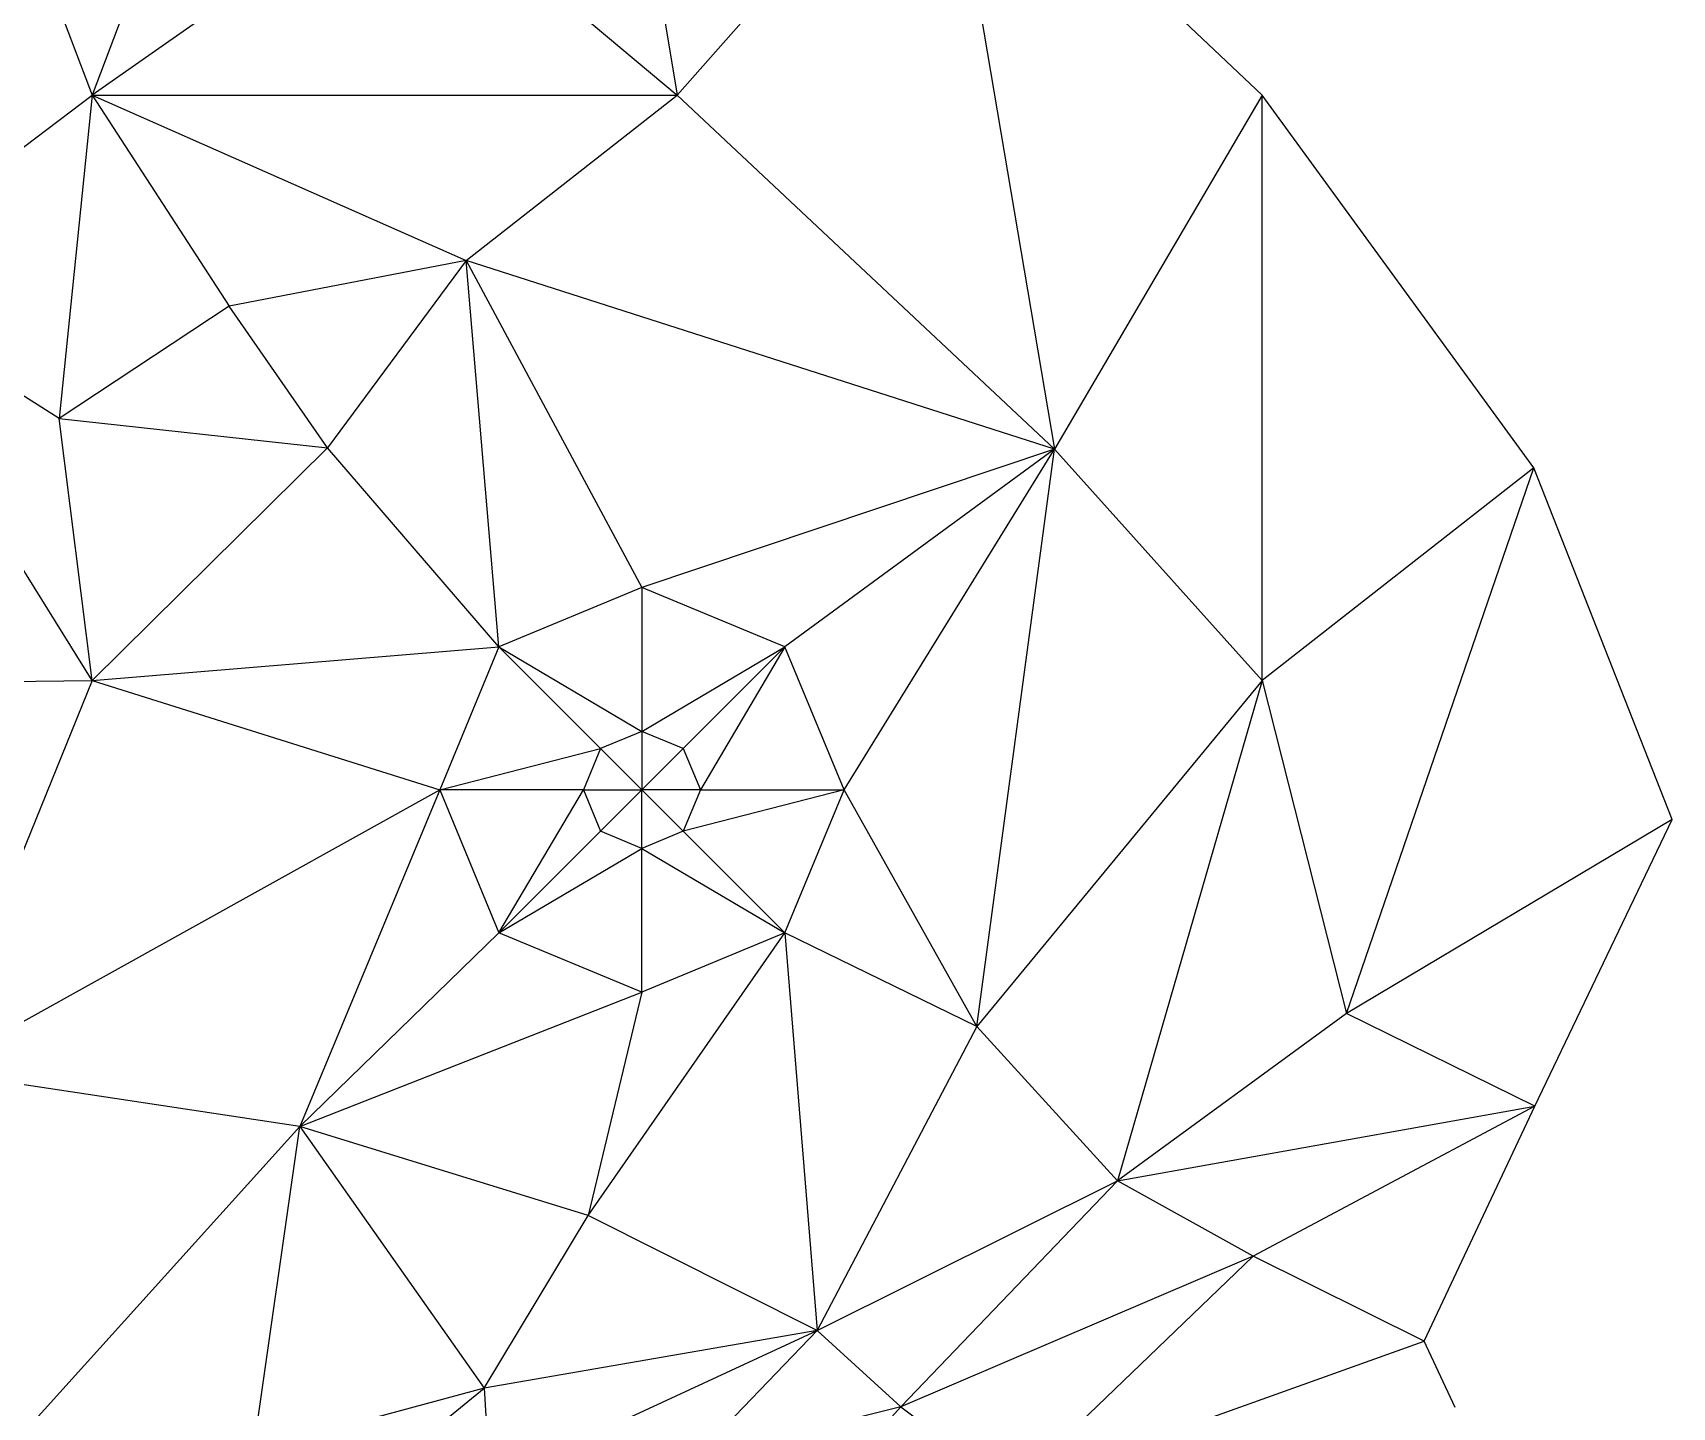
# Model space of a CAD drawing. Header units: inches. Extents: x 2000000 to 2613718, y 1000000 to 1269741.
# Drawn here: x 2613151 to 2613711, y 1267725 to 1268195 of the extents above; entities that cross this region are included whole.
import ezdxf

# ---------------------------------------------------------------- set-up
doc = ezdxf.new("R2010")
doc.units = ezdxf.units.IN
doc.header["$MEASUREMENT"] = 0

msp = doc.modelspace()

# ---------------------------------------------------------------- linework, layer by layer
for points in [[(2613242.16, 1268361.07, 249.5), (2613171.12, 1268173.29, 248.24)], [(2613242.16, 1268361.07, 249.5), (2613171.12, 1268173.29, 248.24)], [(2613339.92, 1268361.07, 249.9), (2613371.12, 1268173.29, 249.18)], [(2613339.92, 1268361.07, 249.9), (2613371.12, 1268173.29, 249.18)], [(2613113.06, 1268325.54, 248.77), (2613171.12, 1268173.29, 248.24)], [(2613113.06, 1268325.54, 248.77), (2613171.12, 1268173.29, 248.24)], [(2613371.12, 1268173.29, 249.18), (2613462.13, 1268276.22, 250.05)], [(2613371.12, 1268173.29, 249.18), (2613462.13, 1268276.22, 250.05)], [(2613571.12, 1268173.29, 249.98), (2613462.13, 1268276.22, 250.05)], [(2613462.13, 1268276.22, 250.05), (2613500.08, 1268052.35, 248.91)], [(2613571.12, 1268173.29, 249.98), (2613462.13, 1268276.22, 250.05)], [(2613462.13, 1268276.22, 250.05), (2613500.08, 1268052.35, 248.91)], [(2613280.01, 1268249.66, 249.19), (2613171.12, 1268173.29, 248.24)], [(2613280.01, 1268249.66, 249.19), (2613171.12, 1268173.29, 248.24)], [(2613280.01, 1268249.66, 249.19), (2613371.12, 1268173.29, 249.18)], [(2613280.01, 1268249.66, 249.19), (2613371.12, 1268173.29, 249.18)], [(2613086.49, 1268109.27, 247.5), (2613171.12, 1268173.29, 248.24)], [(2613086.49, 1268109.27, 247.5), (2613171.12, 1268173.29, 248.24)], [(2613171.12, 1268173.29, 248.24), (2613159.78, 1268062.84, 247.51)], [(2613171.12, 1268173.29, 248.24), (2613159.78, 1268062.84, 247.51)], [(2613171.12, 1268173.29, 248.24), (2613371.12, 1268173.29, 249.18)], [(2613171.12, 1268173.29, 248.24), (2613298.98, 1268116.86, 248.5)], [(2613171.12, 1268173.29, 248.24), (2613217.98, 1268101.26, 247.99)], [(2613171.12, 1268173.29, 248.24), (2613371.12, 1268173.29, 249.18)], [(2613171.12, 1268173.29, 248.24), (2613298.98, 1268116.86, 248.5)], [(2613171.12, 1268173.29, 248.24), (2613217.98, 1268101.26, 247.99)], [(2613298.98, 1268116.86, 248.5), (2613371.12, 1268173.29, 249.18)], [(2613298.98, 1268116.86, 248.5), (2613371.12, 1268173.29, 249.18)], [(2613371.12, 1268173.29, 249.18), (2613500.08, 1268052.35, 248.91)], [(2613371.12, 1268173.29, 249.18), (2613500.08, 1268052.35, 248.91)], [(2613571.12, 1268173.29, 249.98), (2613500.08, 1268052.35, 248.91)], [(2613571.12, 1268173.29, 249.98), (2613500.08, 1268052.35, 248.91)], [(2613571.12, 1267973.29, 248.54), (2613571.12, 1268173.29, 249.98)], [(2613663.94, 1268046.02, 249.48), (2613571.12, 1268173.29, 249.98)], [(2613571.12, 1267973.29, 248.54), (2613571.12, 1268173.29, 249.98)], [(2613663.94, 1268046.02, 249.48), (2613571.12, 1268173.29, 249.98)], [(2613298.98, 1268116.86, 248.5), (2613217.98, 1268101.26, 247.99)], [(2613298.98, 1268116.86, 248.5), (2613217.98, 1268101.26, 247.99)], [(2613298.98, 1268116.86, 248.5), (2613251.61, 1268052.87, 247.79)], [(2613298.98, 1268116.86, 248.5), (2613251.61, 1268052.87, 247.79)], [(2613310.16, 1267984.83, 247.53), (2613298.98, 1268116.86, 248.5)], [(2613298.98, 1268116.86, 248.5), (2613359.04, 1268005.08, 247.88)], [(2613500.08, 1268052.35, 248.91), (2613298.98, 1268116.86, 248.5)], [(2613310.16, 1267984.83, 247.53), (2613298.98, 1268116.86, 248.5)], [(2613298.98, 1268116.86, 248.5), (2613359.04, 1268005.08, 247.88)], [(2613500.08, 1268052.35, 248.91), (2613298.98, 1268116.86, 248.5)], [(2613171.12, 1267973.29, 247.04), (2613086.49, 1268109.27, 247.5)], [(2613159.78, 1268062.84, 247.51), (2613086.49, 1268109.27, 247.5)], [(2613171.12, 1267973.29, 247.04), (2613086.49, 1268109.27, 247.5)], [(2613159.78, 1268062.84, 247.51), (2613086.49, 1268109.27, 247.5)], [(2613217.98, 1268101.26, 247.99), (2613159.78, 1268062.84, 247.51)], [(2613217.98, 1268101.26, 247.99), (2613159.78, 1268062.84, 247.51)], [(2613251.61, 1268052.87, 247.79), (2613217.98, 1268101.26, 247.99)], [(2613251.61, 1268052.87, 247.79), (2613217.98, 1268101.26, 247.99)], [(2613159.78, 1268062.84, 247.51), (2613251.61, 1268052.87, 247.79)], [(2613171.12, 1267973.29, 247.04), (2613159.78, 1268062.84, 247.51)], [(2613159.78, 1268062.84, 247.51), (2613251.61, 1268052.87, 247.79)], [(2613171.12, 1267973.29, 247.04), (2613159.78, 1268062.84, 247.51)], [(2613251.61, 1268052.87, 247.79), (2613171.12, 1267973.29, 247.04)], [(2613251.61, 1268052.87, 247.79), (2613171.12, 1267973.29, 247.04)], [(2613310.16, 1267984.83, 247.53), (2613251.61, 1268052.87, 247.79)], [(2613310.16, 1267984.83, 247.53), (2613251.61, 1268052.87, 247.79)], [(2613500.08, 1268052.35, 248.91), (2613359.04, 1268005.08, 247.88)], [(2613500.08, 1268052.35, 248.91), (2613359.04, 1268005.08, 247.88)], [(2613500.08, 1268052.35, 248.91), (2613407.92, 1267984.83, 247.95)], [(2613500.08, 1268052.35, 248.91), (2613407.92, 1267984.83, 247.95)], [(2613428.17, 1267935.95, 247.69), (2613500.08, 1268052.35, 248.91)], [(2613428.17, 1267935.95, 247.69), (2613500.08, 1268052.35, 248.91)], [(2613473.52, 1267855.05, 247.3), (2613500.08, 1268052.35, 248.91)], [(2613473.52, 1267855.05, 247.3), (2613500.08, 1268052.35, 248.91)], [(2613500.08, 1268052.35, 248.91), (2613571.12, 1267973.29, 248.54)], [(2613500.08, 1268052.35, 248.91), (2613571.12, 1267973.29, 248.54)], [(2613663.94, 1268046.02, 249.48), (2613571.12, 1267973.29, 248.54)], [(2613663.94, 1268046.02, 249.48), (2613571.12, 1267973.29, 248.54)], [(2613599.85, 1267859.55, 247.7), (2613663.94, 1268046.02, 249.48)], [(2613599.85, 1267859.55, 247.7), (2613663.94, 1268046.02, 249.48)], [(2613711.24, 1267925.79, 248.45), (2613663.94, 1268046.02, 249.48)], [(2613711.24, 1267925.79, 248.45), (2613663.94, 1268046.02, 249.48)], [(2613359.04, 1268005.08, 247.88), (2613310.16, 1267984.83, 247.53)], [(2613359.04, 1268005.08, 247.88), (2613310.16, 1267984.83, 247.53)], [(2613407.92, 1267984.83, 247.95), (2613359.04, 1268005.08, 247.88)], [(2613359.04, 1268005.08, 247.88), (2613359.04, 1267955.95, 247.43)], [(2613407.92, 1267984.83, 247.95), (2613359.04, 1268005.08, 247.88)], [(2613359.04, 1268005.08, 247.88), (2613359.04, 1267955.95, 247.43)], [(2613171.12, 1267973.29, 247.04), (2613310.16, 1267984.83, 247.53)], [(2613171.12, 1267973.29, 247.04), (2613310.16, 1267984.83, 247.53)], [(2613310.16, 1267984.83, 247.53), (2613289.91, 1267935.95, 247.17)], [(2613310.16, 1267984.83, 247.53), (2613289.91, 1267935.95, 247.17)], [(2613310.16, 1267984.83, 247.53), (2613359.04, 1267955.95, 247.43)], [(2613344.9, 1267950.09, 247.33), (2613310.16, 1267984.83, 247.53)], [(2613310.16, 1267984.83, 247.53), (2613359.04, 1267955.95, 247.43)], [(2613344.9, 1267950.09, 247.33), (2613310.16, 1267984.83, 247.53)], [(2613359.04, 1267955.95, 247.43), (2613407.92, 1267984.83, 247.95)], [(2613359.04, 1267955.95, 247.43), (2613407.92, 1267984.83, 247.95)], [(2613407.92, 1267984.83, 247.95), (2613373.18, 1267950.09, 247.44)], [(2613407.92, 1267984.83, 247.95), (2613373.18, 1267950.09, 247.44)], [(2613407.92, 1267984.83, 247.95), (2613379.04, 1267935.95, 247.38)], [(2613407.92, 1267984.83, 247.95), (2613379.04, 1267935.95, 247.38)], [(2613428.17, 1267935.95, 247.69), (2613407.92, 1267984.83, 247.95)], [(2613428.17, 1267935.95, 247.69), (2613407.92, 1267984.83, 247.95)], [(2613055.17, 1267971.95, 246.76), (2613171.12, 1267973.29, 247.04)], [(2613055.17, 1267971.95, 246.76), (2613171.12, 1267973.29, 247.04)], [(2613171.12, 1267973.29, 247.04), (2613116.85, 1267839.87, 246.37)], [(2613171.12, 1267973.29, 247.04), (2613116.85, 1267839.87, 246.37)], [(2613171.12, 1267973.29, 247.04), (2613289.91, 1267935.95, 247.17)], [(2613171.12, 1267973.29, 247.04), (2613289.91, 1267935.95, 247.17)], [(2613571.12, 1267973.29, 248.54), (2613473.52, 1267855.05, 247.3)], [(2613571.12, 1267973.29, 248.54), (2613473.52, 1267855.05, 247.3)], [(2613571.12, 1267973.29, 248.54), (2613521.58, 1267802.35, 247.06)], [(2613571.12, 1267973.29, 248.54), (2613521.58, 1267802.35, 247.06)], [(2613571.12, 1267973.29, 248.54), (2613599.85, 1267859.55, 247.7)], [(2613571.12, 1267973.29, 248.54), (2613599.85, 1267859.55, 247.7)], [(2613359.04, 1267955.95, 247.43), (2613344.9, 1267950.09, 247.33)], [(2613359.04, 1267955.95, 247.43), (2613344.9, 1267950.09, 247.33)], [(2613373.18, 1267950.09, 247.44), (2613359.04, 1267955.95, 247.43)], [(2613359.04, 1267955.95, 247.43), (2613359.04, 1267935.95, 247.04)], [(2613373.18, 1267950.09, 247.44), (2613359.04, 1267955.95, 247.43)], [(2613359.04, 1267955.95, 247.43), (2613359.04, 1267935.95, 247.04)], [(2613289.91, 1267935.95, 247.17), (2613344.9, 1267950.09, 247.33)], [(2613289.91, 1267935.95, 247.17), (2613344.9, 1267950.09, 247.33)], [(2613344.9, 1267950.09, 247.33), (2613339.04, 1267935.95, 247.21)], [(2613344.9, 1267950.09, 247.33), (2613339.04, 1267935.95, 247.21)], [(2613344.9, 1267950.09, 247.33), (2613359.04, 1267935.95, 247.04)], [(2613344.9, 1267950.09, 247.33), (2613359.04, 1267935.95, 247.04)], [(2613373.18, 1267950.09, 247.44), (2613359.04, 1267935.95, 247.04)], [(2613373.18, 1267950.09, 247.44), (2613359.04, 1267935.95, 247.04)], [(2613373.18, 1267950.09, 247.44), (2613379.04, 1267935.95, 247.38)], [(2613373.18, 1267950.09, 247.44), (2613379.04, 1267935.95, 247.38)], [(2613116.85, 1267839.87, 246.37), (2613289.91, 1267935.95, 247.17)], [(2613116.85, 1267839.87, 246.37), (2613289.91, 1267935.95, 247.17)], [(2613289.91, 1267935.95, 247.17), (2613242.06, 1267820.9, 246.54)], [(2613289.91, 1267935.95, 247.17), (2613242.06, 1267820.9, 246.54)], [(2613339.04, 1267935.95, 247.21), (2613289.91, 1267935.95, 247.17)], [(2613289.91, 1267935.95, 247.17), (2613310.16, 1267887.07, 246.97)], [(2613339.04, 1267935.95, 247.21), (2613289.91, 1267935.95, 247.17)], [(2613289.91, 1267935.95, 247.17), (2613310.16, 1267887.07, 246.97)], [(2613310.16, 1267887.07, 246.97), (2613339.04, 1267935.95, 247.21)], [(2613310.16, 1267887.07, 246.97), (2613339.04, 1267935.95, 247.21)], [(2613339.04, 1267935.95, 247.21), (2613359.04, 1267935.95, 247.04)], [(2613339.04, 1267935.95, 247.21), (2613344.9, 1267921.81, 247.15)], [(2613339.04, 1267935.95, 247.21), (2613359.04, 1267935.95, 247.04)], [(2613339.04, 1267935.95, 247.21), (2613344.9, 1267921.81, 247.15)], [(2613359.04, 1267935.95, 247.04), (2613344.9, 1267921.81, 247.15)], [(2613359.04, 1267935.95, 247.04), (2613344.9, 1267921.81, 247.15)], [(2613359.04, 1267915.95, 247.17), (2613359.04, 1267935.95, 247.04)], [(2613373.18, 1267921.81, 247.27), (2613359.04, 1267935.95, 247.04)], [(2613379.04, 1267935.95, 247.38), (2613359.04, 1267935.95, 247.04)], [(2613359.04, 1267915.95, 247.17), (2613359.04, 1267935.95, 247.04)], [(2613373.18, 1267921.81, 247.27), (2613359.04, 1267935.95, 247.04)], [(2613379.04, 1267935.95, 247.38), (2613359.04, 1267935.95, 247.04)], [(2613428.17, 1267935.95, 247.69), (2613373.18, 1267921.81, 247.27)], [(2613379.04, 1267935.95, 247.38), (2613373.18, 1267921.81, 247.27)], [(2613428.17, 1267935.95, 247.69), (2613373.18, 1267921.81, 247.27)], [(2613379.04, 1267935.95, 247.38), (2613373.18, 1267921.81, 247.27)], [(2613379.04, 1267935.95, 247.38), (2613428.17, 1267935.95, 247.69)], [(2613379.04, 1267935.95, 247.38), (2613428.17, 1267935.95, 247.69)], [(2613407.92, 1267887.07, 247.28), (2613428.17, 1267935.95, 247.69)], [(2613407.92, 1267887.07, 247.28), (2613428.17, 1267935.95, 247.69)], [(2613473.52, 1267855.05, 247.3), (2613428.17, 1267935.95, 247.69)], [(2613473.52, 1267855.05, 247.3), (2613428.17, 1267935.95, 247.69)], [(2613711.24, 1267925.79, 248.45), (2613599.85, 1267859.55, 247.7)], [(2613711.24, 1267925.79, 248.45), (2613599.85, 1267859.55, 247.7)], [(2613664.24, 1267827.91, 247.48), (2613711.24, 1267925.79, 248.45)], [(2613664.24, 1267827.91, 247.48), (2613711.24, 1267925.79, 248.45)], [(2613344.9, 1267921.81, 247.15), (2613310.16, 1267887.07, 246.97)], [(2613344.9, 1267921.81, 247.15), (2613310.16, 1267887.07, 246.97)], [(2613359.04, 1267915.95, 247.17), (2613344.9, 1267921.81, 247.15)], [(2613359.04, 1267915.95, 247.17), (2613344.9, 1267921.81, 247.15)], [(2613373.18, 1267921.81, 247.27), (2613359.04, 1267915.95, 247.17)], [(2613373.18, 1267921.81, 247.27), (2613359.04, 1267915.95, 247.17)], [(2613373.18, 1267921.81, 247.27), (2613407.92, 1267887.07, 247.28)], [(2613373.18, 1267921.81, 247.27), (2613407.92, 1267887.07, 247.28)], [(2613310.16, 1267887.07, 246.97), (2613359.04, 1267915.95, 247.17)], [(2613310.16, 1267887.07, 246.97), (2613359.04, 1267915.95, 247.17)], [(2613359.04, 1267915.95, 247.17), (2613407.92, 1267887.07, 247.28)], [(2613359.04, 1267866.82, 246.99), (2613359.04, 1267915.95, 247.17)], [(2613359.04, 1267915.95, 247.17), (2613407.92, 1267887.07, 247.28)], [(2613359.04, 1267866.82, 246.99), (2613359.04, 1267915.95, 247.17)], [(2613310.16, 1267887.07, 246.97), (2613242.06, 1267820.9, 246.54)], [(2613310.16, 1267887.07, 246.97), (2613242.06, 1267820.9, 246.54)], [(2613359.04, 1267866.82, 246.99), (2613310.16, 1267887.07, 246.97)], [(2613359.04, 1267866.82, 246.99), (2613310.16, 1267887.07, 246.97)], [(2613340.72, 1267790.54, 246.58), (2613407.92, 1267887.07, 247.28)], [(2613340.72, 1267790.54, 246.58), (2613407.92, 1267887.07, 247.28)], [(2613407.92, 1267887.07, 247.28), (2613359.04, 1267866.82, 246.99)], [(2613407.92, 1267887.07, 247.28), (2613359.04, 1267866.82, 246.99)], [(2613407.92, 1267887.07, 247.28), (2613418.95, 1267751.25, 246.44)], [(2613473.52, 1267855.05, 247.3), (2613407.92, 1267887.07, 247.28)], [(2613407.92, 1267887.07, 247.28), (2613418.95, 1267751.25, 246.44)], [(2613473.52, 1267855.05, 247.3), (2613407.92, 1267887.07, 247.28)], [(2613242.06, 1267820.9, 246.54), (2613359.04, 1267866.82, 246.99)], [(2613242.06, 1267820.9, 246.54), (2613359.04, 1267866.82, 246.99)], [(2613359.04, 1267866.82, 246.99), (2613340.72, 1267790.54, 246.58)], [(2613359.04, 1267866.82, 246.99), (2613340.72, 1267790.54, 246.58)], [(2613599.85, 1267859.55, 247.7), (2613521.58, 1267802.35, 247.06)], [(2613599.85, 1267859.55, 247.7), (2613521.58, 1267802.35, 247.06)], [(2613664.24, 1267827.91, 247.48), (2613599.85, 1267859.55, 247.7)], [(2613664.24, 1267827.91, 247.48), (2613599.85, 1267859.55, 247.7)], [(2613473.52, 1267855.05, 247.3), (2613418.95, 1267751.25, 246.44)], [(2613473.52, 1267855.05, 247.3), (2613418.95, 1267751.25, 246.44)], [(2613521.58, 1267802.35, 247.06), (2613473.52, 1267855.05, 247.3)], [(2613521.58, 1267802.35, 247.06), (2613473.52, 1267855.05, 247.3)], [(2613242.06, 1267820.9, 246.54), (2613116.85, 1267839.87, 246.37)], [(2613242.06, 1267820.9, 246.54), (2613116.85, 1267839.87, 246.37)], [(2613521.58, 1267802.35, 247.06), (2613664.24, 1267827.91, 247.48)], [(2613521.58, 1267802.35, 247.06), (2613664.24, 1267827.91, 247.48)], [(2613664.24, 1267827.91, 247.48), (2613567.95, 1267776.61, 246.93)], [(2613664.24, 1267827.91, 247.48), (2613567.95, 1267776.61, 246.93)], [(2613626.45, 1267747.61, 246.81), (2613664.24, 1267827.91, 247.48)], [(2613626.45, 1267747.61, 246.81), (2613664.24, 1267827.91, 247.48)], [(2613113.73, 1267678.79, 245.93), (2613242.06, 1267820.9, 246.54)], [(2613113.73, 1267678.79, 245.93), (2613242.06, 1267820.9, 246.54)], [(2613226.31, 1267710.25, 246.09), (2613242.06, 1267820.9, 246.54)], [(2613226.31, 1267710.25, 246.09), (2613242.06, 1267820.9, 246.54)], [(2613242.06, 1267820.9, 246.54), (2613305.08, 1267731.48, 246.22)], [(2613340.72, 1267790.54, 246.58), (2613242.06, 1267820.9, 246.54)], [(2613242.06, 1267820.9, 246.54), (2613305.08, 1267731.48, 246.22)], [(2613340.72, 1267790.54, 246.58), (2613242.06, 1267820.9, 246.54)], [(2613418.95, 1267751.25, 246.44), (2613521.58, 1267802.35, 247.06)], [(2613418.95, 1267751.25, 246.44), (2613521.58, 1267802.35, 247.06)], [(2613521.58, 1267802.35, 247.06), (2613447.58, 1267725.17, 246.26)], [(2613521.58, 1267802.35, 247.06), (2613447.58, 1267725.17, 246.26)], [(2613567.95, 1267776.61, 246.93), (2613521.58, 1267802.35, 247.06)], [(2613567.95, 1267776.61, 246.93), (2613521.58, 1267802.35, 247.06)], [(2613305.08, 1267731.48, 246.22), (2613340.72, 1267790.54, 246.58)], [(2613305.08, 1267731.48, 246.22), (2613340.72, 1267790.54, 246.58)], [(2613418.95, 1267751.25, 246.44), (2613340.72, 1267790.54, 246.58)], [(2613418.95, 1267751.25, 246.44), (2613340.72, 1267790.54, 246.58)], [(2613567.95, 1267776.61, 246.93), (2613447.58, 1267725.17, 246.26)], [(2613567.95, 1267776.61, 246.93), (2613447.58, 1267725.17, 246.26)], [(2613567.95, 1267776.61, 246.93), (2613485.12, 1267697.01, 246)], [(2613567.95, 1267776.61, 246.93), (2613485.12, 1267697.01, 246)], [(2613626.45, 1267747.61, 246.81), (2613567.95, 1267776.61, 246.93)], [(2613626.45, 1267747.61, 246.81), (2613567.95, 1267776.61, 246.93)], [(2613418.95, 1267751.25, 246.44), (2613305.08, 1267731.48, 246.22)], [(2613418.95, 1267751.25, 246.44), (2613305.08, 1267731.48, 246.22)], [(2613307.09, 1267699.47, 246.11), (2613418.95, 1267751.25, 246.44)], [(2613307.09, 1267699.47, 246.11), (2613418.95, 1267751.25, 246.44)], [(2613376.94, 1267707.48, 246.16), (2613418.95, 1267751.25, 246.44)], [(2613376.94, 1267707.48, 246.16), (2613418.95, 1267751.25, 246.44)], [(2613418.95, 1267751.25, 246.44), (2613447.58, 1267725.17, 246.26)], [(2613418.95, 1267751.25, 246.44), (2613447.58, 1267725.17, 246.26)], [(2613485.12, 1267697.01, 246), (2613626.45, 1267747.61, 246.81)], [(2613485.12, 1267697.01, 246), (2613626.45, 1267747.61, 246.81)], [(2613637, 1267724.9, 246.02), (2613626.45, 1267747.61, 246.81)], [(2613637, 1267724.9, 246.02), (2613626.45, 1267747.61, 246.81)], [(2613305.08, 1267731.48, 246.22), (2613226.31, 1267710.25, 246.09)], [(2613305.08, 1267731.48, 246.22), (2613226.31, 1267710.25, 246.09)], [(2613238.56, 1267677.2, 246), (2613305.08, 1267731.48, 246.22)], [(2613238.56, 1267677.2, 246), (2613305.08, 1267731.48, 246.22)], [(2613305.08, 1267731.48, 246.22), (2613307.09, 1267699.47, 246.11)], [(2613305.08, 1267731.48, 246.22), (2613307.09, 1267699.47, 246.11)], [(2613447.58, 1267725.17, 246.26), (2613376.94, 1267707.48, 246.16)], [(2613447.58, 1267725.17, 246.26), (2613376.94, 1267707.48, 246.16)], [(2613391.05, 1267662.41, 245.92), (2613447.58, 1267725.17, 246.26)], [(2613391.05, 1267662.41, 245.92), (2613447.58, 1267725.17, 246.26)], [(2613447.58, 1267725.17, 246.26), (2613485.12, 1267697.01, 246)], [(2613447.58, 1267725.17, 246.26), (2613485.12, 1267697.01, 246)]]:
    msp.add_polyline3d(points)

doc.saveas('drawing.dxf')
